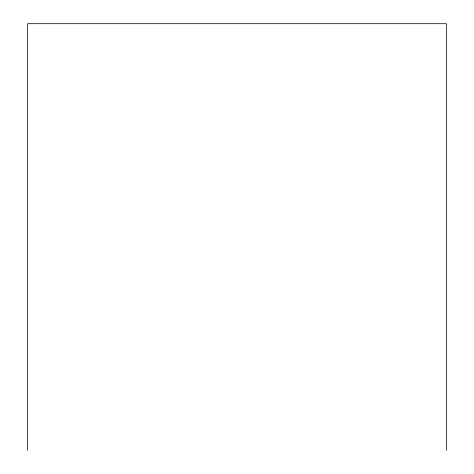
<?xml version="1.0" encoding="UTF-8"?>
<svg xmlns="http://www.w3.org/2000/svg" width="474" height="474" viewBox="0 0 474 474"><rect width="100%" height="100%" fill="white"/><g stroke="black" fill="none" stroke-linecap="round" stroke-linejoin="round"><path stroke-width="0.71" d="M446.366 450.3L446.366 23.7L27.634 23.7L27.634 450.3"/></g></svg>
